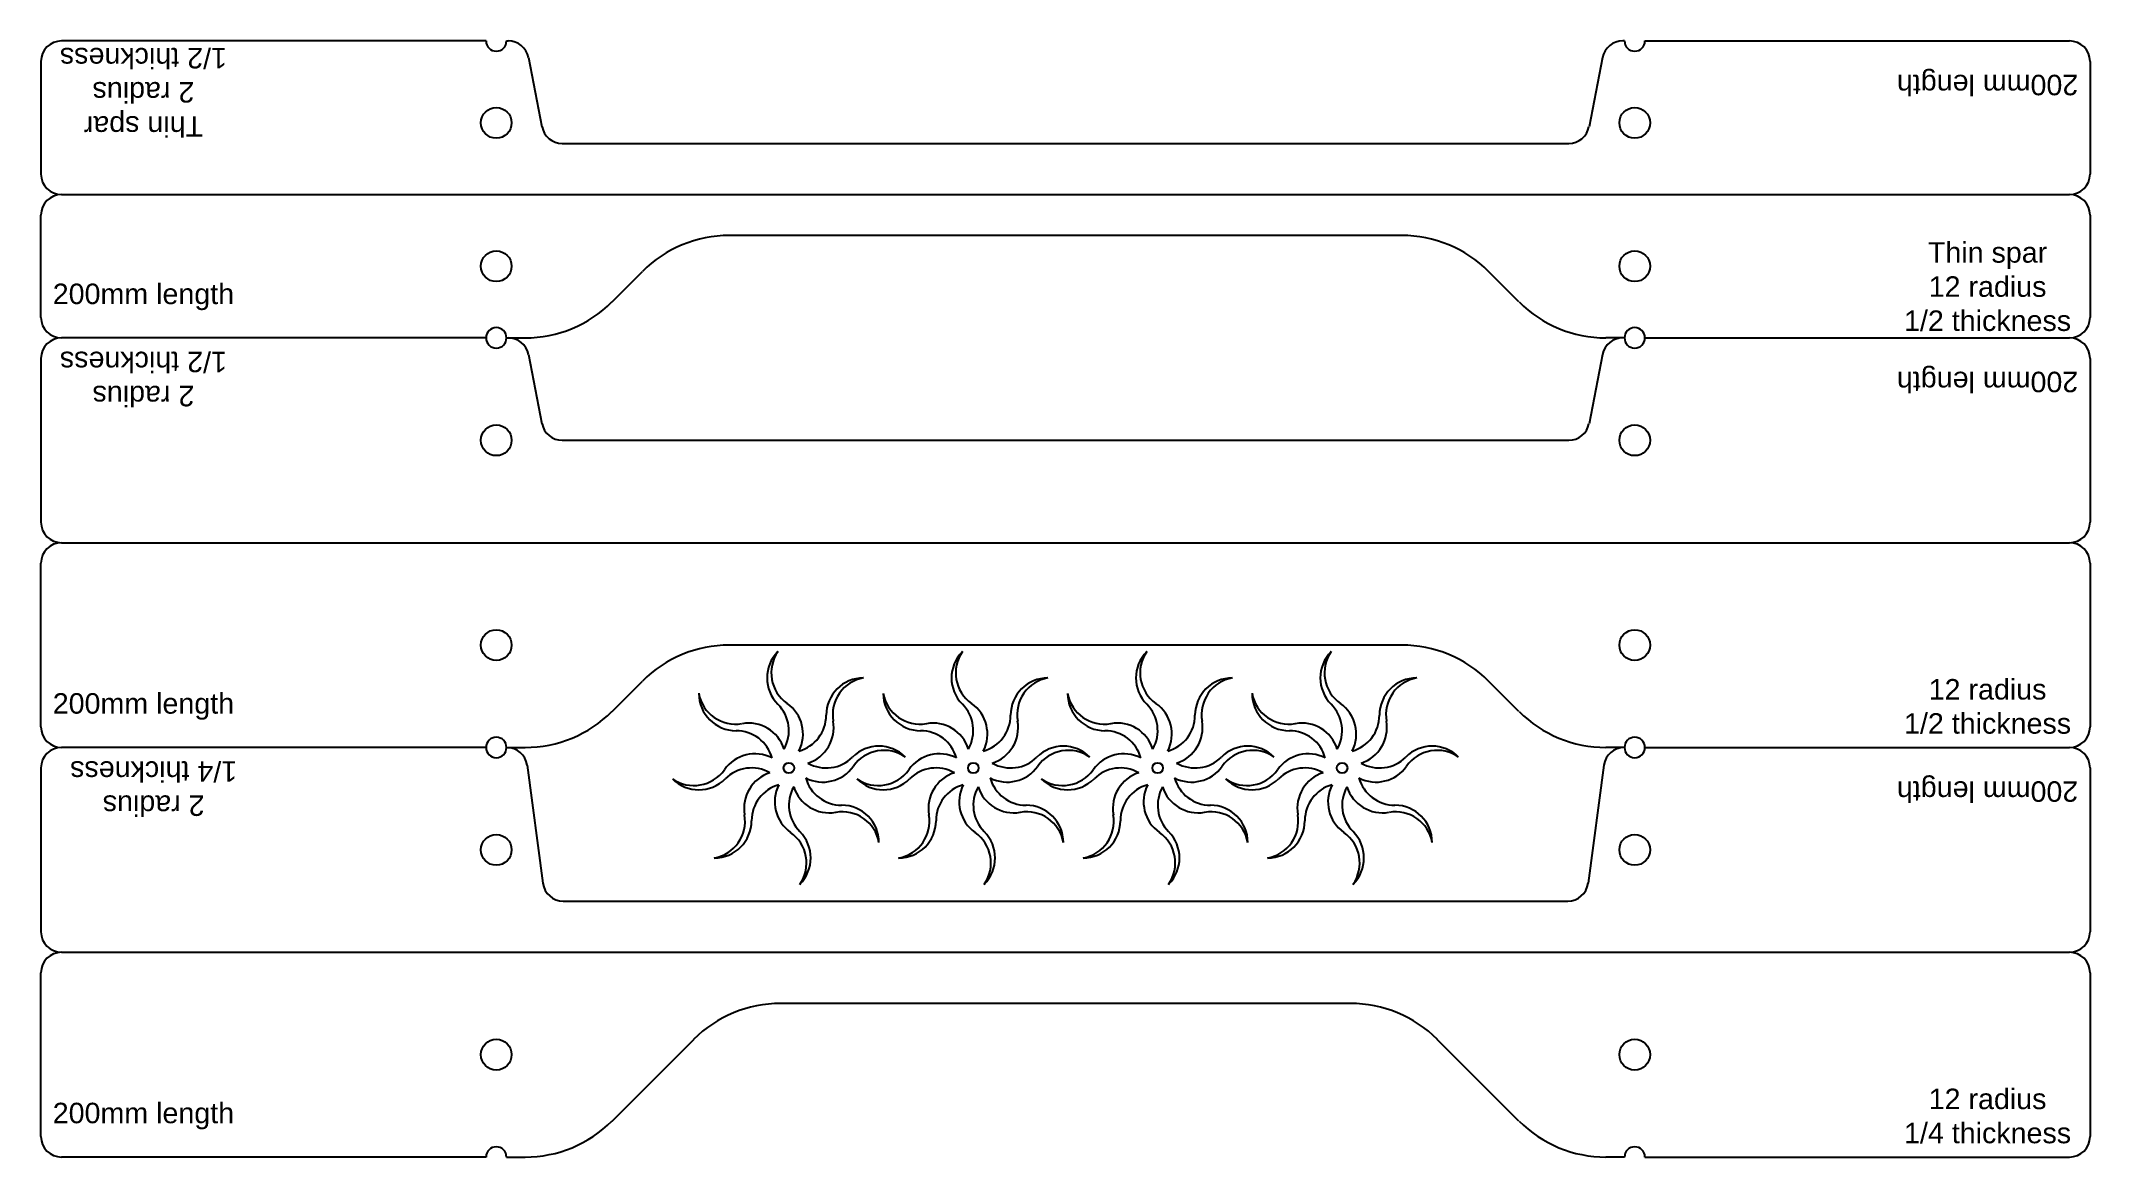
# Model space of a CAD drawing. Header units: millimetres. Extents: x 0 to 200, y -80 to 29.
import ezdxf

# ---------------------------------------------------------------- set-up
doc = ezdxf.new("R2010")
doc.units = ezdxf.units.MM
doc.layers.get('0').update_dxf_attribs({"lineweight": 25, "true_color": 0xffffff})
doc.layers.add('InteriorHoles', color=1, linetype='Continuous', lineweight=25, true_color=0xff0000)
doc.layers.add('text', color=5, linetype='Continuous', lineweight=25, true_color=0x0000ff)
doc.styles.add('textstyle15', font='')
doc.styles.add('textstyle16', font='')
doc.styles.add('textstyle17', font='')
doc.styles.add('textstyle18', font='')
doc.styles.add('textstyle19', font='')
doc.styles.add('textstyle20', font='')
doc.styles.add('textstyle21', font='')
doc.styles.add('textstyle22', font='')
doc.styles.add('textstyle23', font='')
doc.styles.add('textstyle24', font='')
doc.styles.add('textstyle25', font='')
doc.styles.add('textstyle26', font='')
doc.styles.add('textstyle27', font='')
doc.styles.add('textstyle28', font='')
doc.styles.add('textstyle29', font='')
doc.styles.add('textstyle30', font='')
doc.styles.add('textstyle31', font='')
doc.styles.add('textstyle32', font='')
doc.styles.add('textstyle33', font='')
doc.styles.add('textstyle34', font='')
doc.styles.add('textstyle35', font='')
doc.styles.add('textstyle36', font='')
doc.styles.add('textstyle37', font='')
doc.styles.add('textstyle38', font='')
doc.styles.add('textstyle39', font='')
doc.styles.add('textstyle40', font='')
doc.styles.add('textstyle41', font='')
doc.styles.add('textstyle42', font='')
doc.styles.add('textstyle43', font='')
doc.styles.add('textstyle44', font='')
doc.styles.add('textstyle45', font='')
doc.styles.add('textstyle46', font='')
doc.styles.add('textstyle47', font='')
doc.styles.get('textstyle15').set_extended_font_data('Arial')
doc.styles.get('textstyle16').set_extended_font_data('Arial')
doc.styles.get('textstyle17').set_extended_font_data('Arial')
doc.styles.get('textstyle18').set_extended_font_data('Arial')
doc.styles.get('textstyle19').set_extended_font_data('Arial')
doc.styles.get('textstyle20').set_extended_font_data('Arial')
doc.styles.get('textstyle21').set_extended_font_data('Arial')
doc.styles.get('textstyle22').set_extended_font_data('Arial')
doc.styles.get('textstyle23').set_extended_font_data('Arial')
doc.styles.get('textstyle24').set_extended_font_data('Arial')
doc.styles.get('textstyle25').set_extended_font_data('Arial')
doc.styles.get('textstyle26').set_extended_font_data('Arial')
doc.styles.get('textstyle27').set_extended_font_data('Arial')
doc.styles.get('textstyle28').set_extended_font_data('Arial')
doc.styles.get('textstyle29').set_extended_font_data('Arial')
doc.styles.get('textstyle30').set_extended_font_data('Arial')
doc.styles.get('textstyle31').set_extended_font_data('Arial')
doc.styles.get('textstyle32').set_extended_font_data('Arial')
doc.styles.get('textstyle33').set_extended_font_data('Arial')
doc.styles.get('textstyle34').set_extended_font_data('Arial')
doc.styles.get('textstyle35').set_extended_font_data('Arial')
doc.styles.get('textstyle36').set_extended_font_data('Arial')
doc.styles.get('textstyle37').set_extended_font_data('Arial')
doc.styles.get('textstyle38').set_extended_font_data('Arial')
doc.styles.get('textstyle39').set_extended_font_data('Arial')
doc.styles.get('textstyle40').set_extended_font_data('Arial')
doc.styles.get('textstyle41').set_extended_font_data('Arial')
doc.styles.get('textstyle42').set_extended_font_data('Arial')
doc.styles.get('textstyle43').set_extended_font_data('Arial')
doc.styles.get('textstyle44').set_extended_font_data('Arial')
doc.styles.get('textstyle45').set_extended_font_data('Arial')
doc.styles.get('textstyle46').set_extended_font_data('Arial')
doc.styles.get('textstyle47').set_extended_font_data('Arial')

msp = doc.modelspace()

# ---------------------------------------------------------------- linework, layer by layer
for p, q in [((43.44, 29), (2, 29)), ((45.44, 29), (45.61, 29)), ((154.56, 29), (154.39, 29)), ((156.56, 29), (198, 29)), ((0, 27), (0, 16)), ((47.57, 27.39), (48.9, 20.61)), ((152.43, 27.39), (151.1, 20.61)), ((200, 27), (200, 16)), ((50.87, 19), (149.13, 19)), ((2, 14), (198, 14)), ((0, 2), (0, 12)), ((200, 12), (200, 2)), ((132.81, 10), (67.19, 10)), ((55.74, 3.51), (58.71, 6.49)), ((144.26, 3.51), (141.29, 6.49)), ((43.44, 0), (2, 0)), ((45.44, 0), (47.25, 0)), ((45.44, 0), (45.61, 0)), ((45.44, 0), (45.47, 0)), ((154.56, 0), (152.75, 0)), ((154.56, 0), (154.39, 0)), ((154.56, 0), (154.53, 0)), ((156.56, 0), (198, 0)), ((0, -2), (0, -18)), ((47.57, -1.61), (48.9, -8.39)), ((152.43, -1.61), (151.1, -8.39)), ((200, -2), (200, -18)), ((50.87, -10), (149.13, -10)), ((2, -20), (198, -20)), ((0, -38), (0, -22)), ((200, -22), (200, -38)), ((132.81, -30), (67.19, -30)), ((55.74, -36.49), (58.71, -33.51)), ((144.26, -36.49), (141.29, -33.51)), ((43.44, -40), (2, -40)), ((45.44, -40), (47.25, -40)), ((45.44, -40), (45.47, -40)), ((154.56, -40), (152.75, -40)), ((154.56, -40), (154.53, -40)), ((156.56, -40), (198, -40)), ((0, -42), (0, -58)), ((47.45, -41.74), (48.99, -53.26)), ((152.55, -41.74), (151.01, -53.26)), ((200, -42), (200, -58)), ((50.97, -55), (149.03, -55)), ((2, -60), (198, -60)), ((0, -78), (0, -62)), ((200, -62), (200, -78)), ((127.81, -65), (72.19, -65)), ((55.74, -76.49), (63.71, -68.51)), ((144.26, -76.49), (136.29, -68.51)), ((43.44, -80), (2, -80)), ((45.44, -80), (47.25, -80)), ((154.56, -80), (152.75, -80)), ((156.56, -80), (198, -80))]:
    msp.add_line(p, q)
for centre, radius, start, end in [((2, 27), 2, 90, 180), ((44.44, 29), 1, 180, 0), ((45.61, 27), 2, 11.1477, 90), ((154.39, 27), 2, 90, 168.8523), ((155.56, 29), 1, 180, 0), ((198, 27), 2, 0, 90), ((50.87, 21), 2, 191.1477, 270), ((149.13, 21), 2, 270, 348.8523), ((2, 16), 2, 180, 270), ((198, 16), 2, 270, 0), ((2, 12), 2, 90, 180), ((198, 12), 2, 0, 90), ((67.19, -2), 12, 90, 135), ((132.81, -2), 12, 45, 90), ((2, 2), 2, 180, 270), ((47.25, 12), 12, 270, 315), ((152.75, 12), 12, 225, 270), ((198, 2), 2, 270, 0), ((2, -2), 2, 90, 180), ((44.44, 0), 1, 0, 180), ((44.44, 0), 1, 180, 0), ((45.61, -2), 2, 11.1477, 90), ((154.39, -2), 2, 90, 168.8523), ((155.56, 0), 1, 0, 180), ((155.56, 0), 1, 180, 0), ((198, -2), 2, 0, 90), ((50.87, -8), 2, 191.1477, 270), ((149.13, -8), 2, 270, 348.8523), ((2, -18), 2, 180, 270), ((198, -18), 2, 270, 0), ((2, -22), 2, 90, 180), ((198, -22), 2, 0, 90), ((67.19, -42), 12, 90, 135), ((132.81, -42), 12, 45, 90), ((2, -38), 2, 180, 270), ((47.25, -28), 12, 270, 315), ((152.75, -28), 12, 225, 270), ((198, -38), 2, 270, 0), ((2, -42), 2, 90, 180), ((44.44, -40), 1, 0, 180), ((44.44, -40), 1, 180, 0), ((45.47, -42), 2, 7.5946, 90), ((154.53, -42), 2, 90, 172.4054), ((155.56, -40), 1, 0, 180), ((155.56, -40), 1, 180, 0), ((198, -42), 2, 0, 90), ((50.97, -53), 2, 187.5946, 270), ((149.03, -53), 2, 270, 352.4054), ((2, -58), 2, 180, 270), ((198, -58), 2, 270, 0), ((2, -62), 2, 90, 180), ((198, -62), 2, 0, 90), ((72.19, -77), 12, 90, 135), ((127.81, -77), 12, 45, 90), ((2, -78), 2, 180, 270), ((47.25, -68), 12, 270, 315), ((152.75, -68), 12, 225, 270), ((44.44, -80), 1, 0, 180), ((155.56, -80), 1, 0, 180), ((198, -78), 2, 270, 0)]:
    msp.add_arc(centre, radius, start, end)
at = {"layer": 'InteriorHoles'}
for centre, radius in [((44.44, 21), 1.5), ((155.56, 21), 1.5), ((44.44, 7), 1.5), ((155.56, 7), 1.5), ((44.44, -10), 1.5), ((155.56, -10), 1.5), ((44.44, -30), 1.5), ((155.56, -30), 1.5), ((73, -42), 0.515), ((91, -42), 0.515), ((109, -42), 0.515), ((127, -42), 0.515), ((44.44, -50), 1.5), ((155.56, -50), 1.5), ((44.44, -70), 1.5), ((155.56, -70), 1.5)]:
    msp.add_circle(centre, radius, dxfattribs=at)
for centre, start, end in [((74.51, -33.21), 135, 225), ((74.92, -32.72), 145, 235), ((92.51, -33.21), 135, 225), ((92.92, -32.72), 145, 235), ((110.51, -33.21), 135, 225), ((110.92, -32.72), 145, 235), ((128.51, -33.21), 135, 225), ((128.92, -32.72), 145, 235), ((80.28, -36.85), 90, 180), ((80.92, -36.79), 100, 190), ((98.28, -36.85), 90, 180), ((98.92, -36.79), 100, 190), ((116.28, -36.85), 90, 180), ((116.92, -36.79), 100, 190), ((134.28, -36.85), 90, 180), ((134.92, -36.79), 100, 190), ((67.85, -34.72), 180, 270), ((67.79, -34.08), 190, 280), ((69.36, -38.36), 330.5262, 45), ((70.74, -38.69), 332.6945, 55), ((85.85, -34.72), 180, 270), ((85.79, -34.08), 190, 280), ((87.36, -38.36), 330.5262, 45), ((88.74, -38.69), 332.6945, 55), ((103.85, -34.72), 180, 270), ((103.79, -34.08), 190, 280), ((105.36, -38.36), 330.5262, 45), ((106.74, -38.69), 332.6945, 55), ((121.85, -34.72), 180, 270), ((121.79, -34.08), 190, 280), ((123.36, -38.36), 330.5262, 45), ((124.74, -38.69), 332.6945, 55), ((69.06, -41.26), 17.6945, 100), ((73, -36.85), 285.5262, 0), ((73.74, -38.06), 287.6945, 10), ((87.06, -41.26), 17.6945, 100), ((91, -36.85), 285.5262, 0), ((91.74, -38.06), 287.6945, 10), ((105.06, -41.26), 17.6945, 100), ((109, -36.85), 285.5262, 0), ((109.74, -38.06), 287.6945, 10), ((123.06, -41.26), 17.6945, 100), ((127, -36.85), 285.5262, 0), ((127.74, -38.06), 287.6945, 10), ((67.85, -42), 15.5262, 90), ((81.79, -43.51), 45, 135), ((85.85, -42), 15.5262, 90), ((99.79, -43.51), 45, 135), ((103.85, -42), 15.5262, 90), ((117.79, -43.51), 45, 135), ((121.85, -42), 15.5262, 90), ((135.79, -43.51), 45, 135), ((69.69, -44.26), 62.6945, 145), ((69.36, -45.64), 60.5262, 135), ((76.31, -39.74), 242.6945, 325), ((76.64, -38.36), 240.5262, 315), ((82.28, -43.92), 55, 145), ((87.69, -44.26), 62.6945, 145), ((87.36, -45.64), 60.5262, 135), ((94.31, -39.74), 242.6945, 325), ((94.64, -38.36), 240.5262, 315), ((100.28, -43.92), 55, 145), ((105.69, -44.26), 62.6945, 145), ((105.36, -45.64), 60.5262, 135), ((112.31, -39.74), 242.6945, 325), ((112.64, -38.36), 240.5262, 315), ((118.28, -43.92), 55, 145), ((123.69, -44.26), 62.6945, 145), ((123.36, -45.64), 60.5262, 135), ((130.31, -39.74), 242.6945, 325), ((130.64, -38.36), 240.5262, 315), ((136.28, -43.92), 55, 145), ((63.72, -40.08), 235, 325), ((64.21, -40.49), 225, 315), ((72.26, -45.94), 107.6945, 190), ((73, -47.15), 105.5262, 180), ((75.26, -45.31), 152.6945, 235), ((76.64, -45.64), 150.5262, 225), ((76.94, -42.74), 197.6945, 280), ((78.15, -42), 195.5262, 270), ((81.72, -40.08), 235, 325), ((82.21, -40.49), 225, 315), ((90.26, -45.94), 107.6945, 190), ((91, -47.15), 105.5262, 180), ((93.26, -45.31), 152.6945, 235), ((94.64, -45.64), 150.5262, 225), ((94.94, -42.74), 197.6945, 280), ((96.15, -42), 195.5262, 270), ((99.72, -40.08), 235, 325), ((100.21, -40.49), 225, 315), ((108.26, -45.94), 107.6945, 190), ((109, -47.15), 105.5262, 180), ((111.26, -45.31), 152.6945, 235), ((112.64, -45.64), 150.5262, 225), ((112.94, -42.74), 197.6945, 280), ((114.15, -42), 195.5262, 270), ((117.72, -40.08), 235, 325), ((118.21, -40.49), 225, 315), ((126.26, -45.94), 107.6945, 190), ((127, -47.15), 105.5262, 180), ((129.26, -45.31), 152.6945, 235), ((130.64, -45.64), 150.5262, 225), ((130.94, -42.74), 197.6945, 280), ((132.15, -42), 195.5262, 270), ((78.15, -49.28), 0, 90), ((96.15, -49.28), 0, 90), ((114.15, -49.28), 0, 90), ((132.15, -49.28), 0, 90), ((65.08, -47.21), 280, 10), ((65.72, -47.15), 270, 0), ((78.21, -49.92), 10, 100), ((83.08, -47.21), 280, 10), ((83.72, -47.15), 270, 0), ((96.21, -49.92), 10, 100), ((101.08, -47.21), 280, 10), ((101.72, -47.15), 270, 0), ((114.21, -49.92), 10, 100), ((119.08, -47.21), 280, 10), ((119.72, -47.15), 270, 0), ((132.21, -49.92), 10, 100), ((71.08, -51.28), 325, 55), ((71.49, -50.79), 315, 45), ((89.08, -51.28), 325, 55), ((89.49, -50.79), 315, 45), ((107.08, -51.28), 325, 55), ((107.49, -50.79), 315, 45), ((125.08, -51.28), 325, 55), ((125.49, -50.79), 315, 45)]:
    msp.add_arc(centre, 3.64, start, end, dxfattribs=at)

# ---------------------------------------------------------------- texts
at = {"layer": 'text', "char_height": 2, "attachment_point": 5, "rotation": 180}
for s, insert, style in [('Thin spar\\P2 radius\\P1/2 thickness', (10, 24), 'textstyle46'), ('200mm length', (190, 25), 'textstyle20'), ('200mm length', (190, 25), 'textstyle26'), ('200mm length', (190, 25), 'textstyle32'), ('200mm length', (190, 25), 'textstyle38'), ('2 radius\\P1/2 thickness', (10, -4), 'textstyle45'), ('200mm length', (190, -4), 'textstyle19'), ('200mm length', (190, -4), 'textstyle25'), ('200mm length', (190, -4), 'textstyle31'), ('200mm length', (190, -4), 'textstyle37'), ('2 radius\\P1/4 thickness', (11, -44), 'textstyle47'), ('200mm length', (190, -44), 'textstyle18'), ('200mm length', (190, -44), 'textstyle24'), ('200mm length', (190, -44), 'textstyle30'), ('200mm length', (190, -44), 'textstyle36')]:
    msp.add_mtext(s, dxfattribs=dict(at, insert=insert, style=style))
at = {"layer": 'text', "char_height": 2, "attachment_point": 5}
for s, insert, style in [('Thin spar\\P12 radius\\P1/2 thickness', (190, 5), 'textstyle44'), ('200mm length', (10, 4), 'textstyle17'), ('200mm length', (10, 4), 'textstyle22'), ('200mm length', (10, 4), 'textstyle28'), ('200mm length', (10, 4), 'textstyle34'), ('200mm length', (10, 4), 'textstyle40'), ('12 radius\\P1/2 thickness', (190, -36), 'textstyle43'), ('200mm length', (10, -36), 'textstyle16'), ('200mm length', (10, -36), 'textstyle21'), ('200mm length', (10, -36), 'textstyle27'), ('200mm length', (10, -36), 'textstyle33'), ('200mm length', (10, -36), 'textstyle39'), ('12 radius\\P1/4 thickness', (190, -76), 'textstyle42'), ('200mm length', (10, -76), 'textstyle15'), ('200mm length', (10, -76), 'textstyle23'), ('200mm length', (10, -76), 'textstyle29'), ('200mm length', (10, -76), 'textstyle35'), ('200mm length', (10, -76), 'textstyle41')]:
    msp.add_mtext(s, dxfattribs=dict(at, insert=insert, style=style))

doc.saveas('drawing.dxf')
